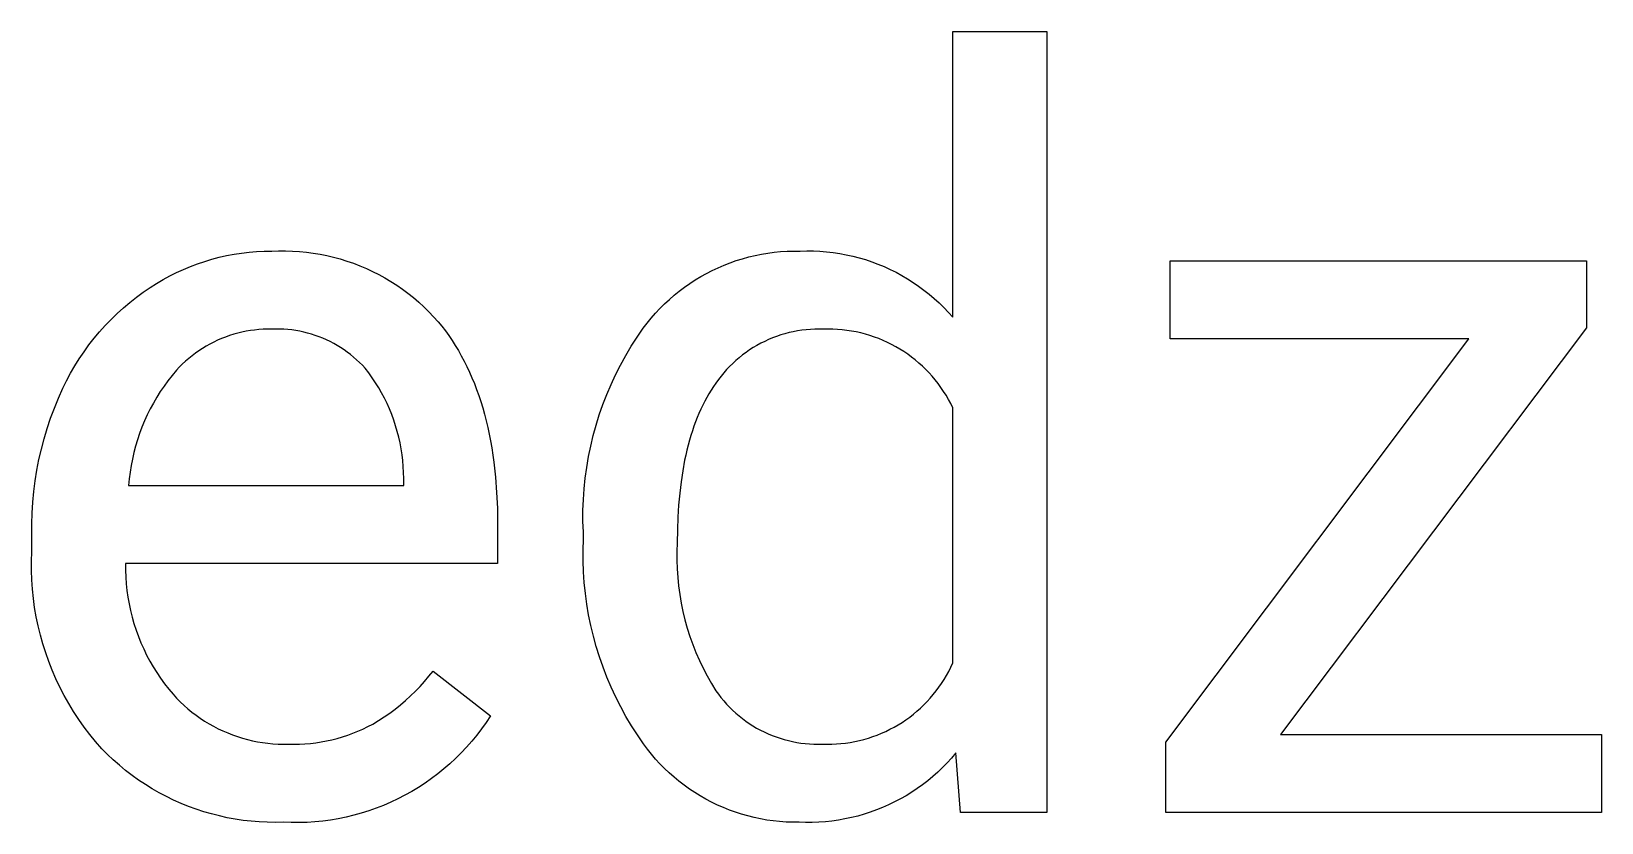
# Model space of a CAD drawing. Header units: millimetres. Extents: x 3269 to 7089, y 1744 to 4413.
# Drawn here: x 5873.6 to 5940.1, y 1911.2 to 1944.7 of the extents above; entities that cross this region are included whole.
import ezdxf

# ---------------------------------------------------------------- set-up
doc = ezdxf.new("R2010")
doc.units = ezdxf.units.MM
doc.header["$MEASUREMENT"] = 0
doc.layers.add('Domyślny', color=7, linetype='Continuous', true_color=0x000000)

msp = doc.modelspace()

# ---------------------------------------------------------------- linework, layer by layer
at = {"layer": 'Domyślny'}
for p, q in [((5912.637, 1932.56), (5912.637, 1944.67)), ((5912.637, 1944.67), (5916.618, 1944.67)), ((5916.618, 1944.67), (5916.618, 1911.584)), ((5880.933, 1934.928), (5881.24, 1935.02)), ((5881.24, 1935.02), (5881.55, 1935.101)), ((5881.55, 1935.101), (5881.863, 1935.172)), ((5881.863, 1935.172), (5882.178, 1935.231)), ((5882.178, 1935.231), (5882.495, 1935.28)), ((5882.495, 1935.28), (5882.814, 1935.318)), ((5882.814, 1935.318), (5883.133, 1935.345)), ((5883.133, 1935.345), (5883.454, 1935.36)), ((5883.454, 1935.36), (5883.774, 1935.365)), ((5883.774, 1935.365), (5884.068, 1935.376)), ((5884.068, 1935.376), (5884.362, 1935.377)), ((5884.362, 1935.377), (5884.656, 1935.368)), ((5884.656, 1935.368), (5884.949, 1935.349)), ((5884.949, 1935.349), (5885.242, 1935.321)), ((5885.242, 1935.321), (5885.533, 1935.282)), ((5885.533, 1935.282), (5885.823, 1935.234)), ((5885.823, 1935.234), (5886.111, 1935.176)), ((5886.111, 1935.176), (5886.397, 1935.108)), ((5886.397, 1935.108), (5886.681, 1935.03)), ((5886.681, 1935.03), (5886.962, 1934.943)), ((5903.459, 1934.961), (5903.722, 1935.043)), ((5903.722, 1935.043), (5903.987, 1935.116)), ((5903.987, 1935.116), (5904.254, 1935.179)), ((5904.254, 1935.179), (5904.524, 1935.234)), ((5904.524, 1935.234), (5904.795, 1935.279)), ((5904.795, 1935.279), (5905.067, 1935.315)), ((5905.067, 1935.315), (5905.341, 1935.342)), ((5905.341, 1935.342), (5905.616, 1935.359)), ((5905.616, 1935.359), (5905.89, 1935.367)), ((5905.89, 1935.367), (5906.165, 1935.365)), ((5906.165, 1935.365), (5906.446, 1935.372)), ((5906.446, 1935.372), (5906.727, 1935.37)), ((5906.727, 1935.37), (5907.007, 1935.358)), ((5907.007, 1935.358), (5907.287, 1935.336)), ((5907.287, 1935.336), (5907.566, 1935.305)), ((5907.566, 1935.305), (5907.844, 1935.263)), ((5907.844, 1935.263), (5908.12, 1935.212)), ((5908.12, 1935.212), (5908.394, 1935.152)), ((5908.394, 1935.152), (5908.666, 1935.082)), ((5908.666, 1935.082), (5908.935, 1935.002)), ((5908.935, 1935.002), (5909.202, 1934.913)), ((5879.454, 1934.312), (5879.741, 1934.456)), ((5879.741, 1934.456), (5880.033, 1934.589)), ((5880.033, 1934.589), (5880.329, 1934.712)), ((5880.329, 1934.712), (5880.629, 1934.825)), ((5880.629, 1934.825), (5880.933, 1934.928)), ((5886.962, 1934.943), (5887.239, 1934.847)), ((5887.239, 1934.847), (5887.514, 1934.741)), ((5887.514, 1934.741), (5887.784, 1934.626)), ((5887.784, 1934.626), (5888.051, 1934.502)), ((5888.051, 1934.502), (5888.313, 1934.369)), ((5888.313, 1934.369), (5888.57, 1934.228)), ((5901.957, 1934.286), (5902.197, 1934.419)), ((5902.197, 1934.419), (5902.442, 1934.545)), ((5902.442, 1934.545), (5902.691, 1934.662)), ((5902.691, 1934.662), (5902.943, 1934.77)), ((5902.943, 1934.77), (5903.2, 1934.87)), ((5903.2, 1934.87), (5903.459, 1934.961)), ((5909.202, 1934.913), (5909.465, 1934.815)), ((5909.465, 1934.815), (5909.724, 1934.708)), ((5909.724, 1934.708), (5909.98, 1934.592)), ((5909.98, 1934.592), (5910.232, 1934.467)), ((5910.232, 1934.467), (5910.478, 1934.334)), ((5910.478, 1934.334), (5910.721, 1934.191)), ((5921.852, 1931.643), (5921.852, 1934.951)), ((5921.852, 1934.951), (5939.487, 1934.951)), ((5939.487, 1934.951), (5939.487, 1932.118)), ((5878.33, 1933.623), (5878.626, 1933.824)), ((5878.626, 1933.824), (5878.896, 1933.996)), ((5878.896, 1933.996), (5879.172, 1934.159)), ((5879.172, 1934.159), (5879.454, 1934.312)), ((5888.57, 1934.228), (5888.823, 1934.077)), ((5888.823, 1934.077), (5889.07, 1933.919)), ((5889.07, 1933.919), (5889.312, 1933.751)), ((5889.312, 1933.751), (5889.548, 1933.576)), ((5900.832, 1933.498), (5901.046, 1933.671)), ((5901.046, 1933.671), (5901.266, 1933.836)), ((5901.266, 1933.836), (5901.491, 1933.994)), ((5901.491, 1933.994), (5901.721, 1934.144)), ((5901.721, 1934.144), (5901.957, 1934.286)), ((5910.721, 1934.191), (5910.958, 1934.041)), ((5910.958, 1934.041), (5911.189, 1933.882)), ((5911.189, 1933.882), (5911.415, 1933.716)), ((5911.415, 1933.716), (5911.635, 1933.541)), ((5877.487, 1932.959), (5877.76, 1933.19)), ((5877.76, 1933.19), (5878.041, 1933.411)), ((5878.041, 1933.411), (5878.33, 1933.623)), ((5889.548, 1933.576), (5889.779, 1933.393)), ((5889.779, 1933.393), (5890.002, 1933.203)), ((5890.002, 1933.203), (5890.219, 1933.005)), ((5890.219, 1933.005), (5890.43, 1932.799)), ((5900.228, 1932.937), (5900.423, 1933.131)), ((5900.423, 1933.131), (5900.624, 1933.318)), ((5900.624, 1933.318), (5900.832, 1933.498)), ((5911.635, 1933.541), (5911.849, 1933.359)), ((5911.849, 1933.359), (5912.056, 1933.17)), ((5912.056, 1933.17), (5912.257, 1932.974)), ((5876.717, 1932.213), (5876.965, 1932.47)), ((5876.965, 1932.47), (5877.222, 1932.719)), ((5877.222, 1932.719), (5877.487, 1932.959)), ((5890.43, 1932.799), (5890.633, 1932.587)), ((5890.633, 1932.587), (5890.829, 1932.368)), ((5890.829, 1932.368), (5890.984, 1932.178)), ((5899.684, 1932.317), (5899.858, 1932.53)), ((5899.858, 1932.53), (5900.04, 1932.737)), ((5900.04, 1932.737), (5900.228, 1932.937)), ((5912.257, 1932.974), (5912.451, 1932.77)), ((5912.451, 1932.77), (5912.637, 1932.56)), ((5876.029, 1931.39), (5876.249, 1931.672)), ((5876.249, 1931.672), (5876.478, 1931.946)), ((5876.478, 1931.946), (5876.717, 1932.213)), ((5881.818, 1931.725), (5881.649, 1931.659)), ((5881.989, 1931.785), (5881.818, 1931.725)), ((5882.162, 1931.839), (5881.989, 1931.785)), ((5882.337, 1931.888), (5882.162, 1931.839)), ((5882.513, 1931.93), (5882.337, 1931.888)), ((5882.691, 1931.966), (5882.513, 1931.93)), ((5882.87, 1931.997), (5882.691, 1931.966)), ((5883.05, 1932.021), (5882.87, 1931.997)), ((5883.23, 1932.039), (5883.05, 1932.021)), ((5883.411, 1932.051), (5883.23, 1932.039)), ((5883.593, 1932.057), (5883.411, 1932.051)), ((5883.774, 1932.056), (5883.593, 1932.057)), ((5883.945, 1932.061), (5883.774, 1932.056)), ((5884.115, 1932.06), (5883.945, 1932.061)), ((5884.286, 1932.054), (5884.115, 1932.06)), ((5884.456, 1932.041), (5884.286, 1932.054)), ((5884.625, 1932.023), (5884.456, 1932.041)), ((5884.794, 1931.999), (5884.625, 1932.023)), ((5884.962, 1931.97), (5884.794, 1931.999)), ((5885.129, 1931.934), (5884.962, 1931.97)), ((5885.294, 1931.893), (5885.129, 1931.934)), ((5885.459, 1931.847), (5885.294, 1931.893)), ((5885.621, 1931.795), (5885.459, 1931.847)), ((5885.781, 1931.737), (5885.621, 1931.795)), ((5885.94, 1931.674), (5885.781, 1931.737)), ((5886.096, 1931.605), (5885.94, 1931.674)), ((5890.984, 1932.178), (5891.134, 1931.983)), ((5891.134, 1931.983), (5891.279, 1931.783)), ((5891.279, 1931.783), (5891.419, 1931.579)), ((5899.009, 1931.335), (5899.257, 1931.721)), ((5899.257, 1931.721), (5899.518, 1932.098)), ((5899.518, 1932.098), (5899.684, 1932.317)), ((5905, 1931.687), (5904.83, 1931.617)), ((5905.171, 1931.752), (5905, 1931.687)), ((5905.345, 1931.811), (5905.171, 1931.752)), ((5905.521, 1931.863), (5905.345, 1931.811)), ((5905.698, 1931.91), (5905.521, 1931.863)), ((5905.877, 1931.95), (5905.698, 1931.91)), ((5906.058, 1931.984), (5905.877, 1931.95)), ((5906.239, 1932.012), (5906.058, 1931.984)), ((5906.421, 1932.034), (5906.239, 1932.012)), ((5906.604, 1932.049), (5906.421, 1932.034)), ((5906.787, 1932.058), (5906.604, 1932.049)), ((5906.971, 1932.06), (5906.787, 1932.058)), ((5907.154, 1932.056), (5906.971, 1932.06)), ((5907.354, 1932.06), (5907.154, 1932.056)), ((5907.553, 1932.057), (5907.354, 1932.06)), ((5907.753, 1932.047), (5907.553, 1932.057)), ((5907.952, 1932.03), (5907.753, 1932.047)), ((5908.15, 1932.007), (5907.952, 1932.03)), ((5908.348, 1931.977), (5908.15, 1932.007)), ((5908.544, 1931.94), (5908.348, 1931.977)), ((5908.739, 1931.896), (5908.544, 1931.94)), ((5908.932, 1931.846), (5908.739, 1931.896)), ((5909.123, 1931.789), (5908.932, 1931.846)), ((5909.313, 1931.725), (5909.123, 1931.789)), ((5909.5, 1931.656), (5909.313, 1931.725)), ((5939.487, 1932.118), (5926.518, 1914.893)), ((5875.619, 1930.804), (5875.819, 1931.101)), ((5875.819, 1931.101), (5876.029, 1931.39)), ((5880.542, 1931.041), (5880.397, 1930.932)), ((5880.691, 1931.145), (5880.542, 1931.041)), ((5880.843, 1931.244), (5880.691, 1931.145)), ((5880.998, 1931.338), (5880.843, 1931.244)), ((5881.157, 1931.427), (5880.998, 1931.338)), ((5881.318, 1931.509), (5881.157, 1931.427)), ((5881.482, 1931.587), (5881.318, 1931.509)), ((5881.649, 1931.659), (5881.482, 1931.587)), ((5886.25, 1931.532), (5886.096, 1931.605)), ((5886.401, 1931.453), (5886.25, 1931.532)), ((5886.55, 1931.369), (5886.401, 1931.453)), ((5886.695, 1931.28), (5886.55, 1931.369)), ((5886.837, 1931.186), (5886.695, 1931.28)), ((5886.977, 1931.088), (5886.837, 1931.186)), ((5887.112, 1930.984), (5886.977, 1931.088)), ((5891.419, 1931.579), (5891.554, 1931.369)), ((5891.554, 1931.369), (5891.684, 1931.153)), ((5891.684, 1931.153), (5891.809, 1930.933)), ((5898.775, 1930.941), (5899.009, 1931.335)), ((5903.875, 1931.074), (5903.727, 1930.965)), ((5904.026, 1931.178), (5903.875, 1931.074)), ((5904.18, 1931.277), (5904.026, 1931.178)), ((5904.338, 1931.37), (5904.18, 1931.277)), ((5904.499, 1931.458), (5904.338, 1931.37)), ((5904.664, 1931.54), (5904.499, 1931.458)), ((5904.83, 1931.617), (5904.664, 1931.54)), ((5909.685, 1931.579), (5909.5, 1931.656)), ((5909.866, 1931.497), (5909.685, 1931.579)), ((5910.045, 1931.408), (5909.866, 1931.497)), ((5910.221, 1931.313), (5910.045, 1931.408)), ((5910.394, 1931.213), (5910.221, 1931.313)), ((5910.563, 1931.106), (5910.394, 1931.213)), ((5910.728, 1930.994), (5910.563, 1931.106)), ((5921.658, 1914.563), (5934.498, 1931.643)), ((5934.498, 1931.643), (5921.852, 1931.643)), ((5875.251, 1930.191), (5875.43, 1930.501)), ((5875.43, 1930.501), (5875.619, 1930.804)), ((5879.857, 1930.448), (5879.732, 1930.316)), ((5879.985, 1930.576), (5879.857, 1930.448)), ((5880.119, 1930.7), (5879.985, 1930.576)), ((5880.256, 1930.818), (5880.119, 1930.7)), ((5880.397, 1930.932), (5880.256, 1930.818)), ((5887.244, 1930.876), (5887.112, 1930.984)), ((5887.373, 1930.764), (5887.244, 1930.876)), ((5887.497, 1930.648), (5887.373, 1930.764)), ((5887.618, 1930.527), (5887.497, 1930.648)), ((5887.734, 1930.402), (5887.618, 1930.527)), ((5887.888, 1930.202), (5887.734, 1930.402)), ((5891.809, 1930.933), (5891.93, 1930.708)), ((5891.93, 1930.708), (5892.045, 1930.478)), ((5892.045, 1930.478), (5892.156, 1930.243)), ((5898.346, 1930.13), (5898.553, 1930.539)), ((5898.553, 1930.539), (5898.775, 1930.941)), ((5903.052, 1930.345), (5902.93, 1930.208)), ((5903.178, 1930.479), (5903.052, 1930.345)), ((5903.309, 1930.607), (5903.178, 1930.479)), ((5903.444, 1930.731), (5903.309, 1930.607)), ((5903.584, 1930.85), (5903.444, 1930.731)), ((5903.727, 1930.965), (5903.584, 1930.85)), ((5910.889, 1930.876), (5910.728, 1930.994)), ((5911.046, 1930.753), (5910.889, 1930.876)), ((5911.199, 1930.624), (5911.046, 1930.753)), ((5911.347, 1930.491), (5911.199, 1930.624)), ((5911.491, 1930.352), (5911.347, 1930.491)), ((5911.63, 1930.208), (5911.491, 1930.352)), ((5874.926, 1929.554), (5875.083, 1929.875)), ((5875.083, 1929.875), (5875.251, 1930.191)), ((5879.378, 1929.876), (5879.211, 1929.648)), ((5879.551, 1930.099), (5879.378, 1929.876)), ((5879.732, 1930.316), (5879.551, 1930.099)), ((5888.034, 1929.998), (5887.888, 1930.202)), ((5888.174, 1929.788), (5888.034, 1929.998)), ((5888.307, 1929.574), (5888.174, 1929.788)), ((5892.156, 1930.243), (5892.261, 1930.003)), ((5892.261, 1930.003), (5892.362, 1929.757)), ((5892.362, 1929.757), (5892.458, 1929.507)), ((5897.972, 1929.293), (5898.152, 1929.715)), ((5898.152, 1929.715), (5898.346, 1930.13)), ((5902.595, 1929.772), (5902.494, 1929.627)), ((5902.702, 1929.921), (5902.595, 1929.772)), ((5902.814, 1930.067), (5902.702, 1929.921)), ((5902.93, 1930.208), (5902.814, 1930.067)), ((5911.764, 1930.06), (5911.63, 1930.208)), ((5911.892, 1929.907), (5911.764, 1930.06)), ((5912.016, 1929.75), (5911.892, 1929.907)), ((5912.134, 1929.589), (5912.016, 1929.75)), ((5874.566, 1928.715), (5874.739, 1929.137)), ((5874.739, 1929.137), (5874.926, 1929.554)), ((5878.903, 1929.174), (5878.761, 1928.93)), ((5879.053, 1929.413), (5878.903, 1929.174)), ((5879.211, 1929.648), (5879.053, 1929.413)), ((5888.433, 1929.356), (5888.307, 1929.574)), ((5888.551, 1929.134), (5888.433, 1929.356)), ((5888.661, 1928.907), (5888.551, 1929.134)), ((5892.458, 1929.507), (5892.549, 1929.251)), ((5892.549, 1929.251), (5892.635, 1928.991)), ((5897.806, 1928.865), (5897.972, 1929.293)), ((5902.124, 1929.004), (5902.039, 1928.838)), ((5902.212, 1929.167), (5902.124, 1929.004)), ((5902.303, 1929.324), (5902.212, 1929.167)), ((5902.397, 1929.478), (5902.303, 1929.324)), ((5902.494, 1929.627), (5902.397, 1929.478)), ((5912.246, 1929.424), (5912.134, 1929.589)), ((5912.353, 1929.255), (5912.246, 1929.424)), ((5912.454, 1929.083), (5912.353, 1929.255)), ((5912.548, 1928.907), (5912.454, 1929.083)), ((5874.406, 1928.287), (5874.566, 1928.715)), ((5878.501, 1928.428), (5878.384, 1928.17)), ((5878.627, 1928.681), (5878.501, 1928.428)), ((5878.761, 1928.93), (5878.627, 1928.681)), ((5888.764, 1928.677), (5888.661, 1928.907)), ((5888.859, 1928.444), (5888.764, 1928.677)), ((5888.947, 1928.208), (5888.859, 1928.444)), ((5892.635, 1928.991), (5892.716, 1928.725)), ((5892.716, 1928.725), (5892.792, 1928.455)), ((5892.792, 1928.455), (5892.863, 1928.179)), ((5897.518, 1927.995), (5897.655, 1928.432)), ((5897.655, 1928.432), (5897.806, 1928.865)), ((5901.88, 1928.492), (5901.805, 1928.313)), ((5901.958, 1928.667), (5901.88, 1928.492)), ((5902.039, 1928.838), (5901.958, 1928.667)), ((5912.637, 1928.728), (5912.548, 1928.907)), ((5912.637, 1917.917), (5912.637, 1928.728)), ((5874.129, 1927.417), (5874.261, 1927.854)), ((5874.261, 1927.854), (5874.406, 1928.287)), ((5878.276, 1927.909), (5878.176, 1927.645)), ((5878.384, 1928.17), (5878.276, 1927.909)), ((5889.026, 1927.969), (5888.947, 1928.208)), ((5889.097, 1927.727), (5889.026, 1927.969)), ((5889.16, 1927.483), (5889.097, 1927.727)), ((5892.863, 1928.179), (5892.929, 1927.899)), ((5892.929, 1927.899), (5892.991, 1927.613)), ((5897.397, 1927.552), (5897.518, 1927.995)), ((5901.599, 1927.75), (5901.537, 1927.553)), ((5901.664, 1927.942), (5901.599, 1927.75)), ((5901.733, 1928.13), (5901.664, 1927.942)), ((5901.805, 1928.313), (5901.733, 1928.13)), ((5874.012, 1926.975), (5874.129, 1927.417)), ((5878.004, 1927.106), (5877.932, 1926.833)), ((5878.086, 1927.377), (5878.004, 1927.106)), ((5878.176, 1927.645), (5878.086, 1927.377)), ((5889.215, 1927.237), (5889.16, 1927.483)), ((5889.261, 1926.99), (5889.215, 1927.237)), ((5892.991, 1927.613), (5893.047, 1927.322)), ((5893.047, 1927.322), (5893.099, 1927.027)), ((5893.099, 1927.027), (5893.146, 1926.726)), ((5897.197, 1926.657), (5897.29, 1927.106)), ((5897.29, 1927.106), (5897.397, 1927.552)), ((5901.422, 1927.148), (5901.369, 1926.938)), ((5901.477, 1927.353), (5901.422, 1927.148)), ((5901.537, 1927.553), (5901.477, 1927.353)), ((5873.822, 1926.082), (5873.91, 1926.53)), ((5873.91, 1926.53), (5874.012, 1926.975)), ((5877.869, 1926.558), (5877.815, 1926.28)), ((5877.932, 1926.833), (5877.869, 1926.558)), ((5889.299, 1926.741), (5889.261, 1926.99)), ((5889.329, 1926.491), (5889.299, 1926.741)), ((5889.35, 1926.24), (5889.329, 1926.491)), ((5893.146, 1926.726), (5893.187, 1926.42)), ((5893.187, 1926.42), (5893.256, 1925.793)), ((5897.121, 1926.205), (5897.197, 1926.657)), ((5901.273, 1926.507), (5901.19, 1926.058)), ((5901.319, 1926.725), (5901.273, 1926.507)), ((5901.369, 1926.938), (5901.319, 1926.725)), ((5873.748, 1925.631), (5873.822, 1926.082)), ((5877.735, 1925.721), (5877.71, 1925.439)), ((5877.77, 1926.001), (5877.735, 1925.721)), ((5877.815, 1926.28), (5877.77, 1926.001)), ((5889.363, 1925.988), (5889.35, 1926.24)), ((5889.367, 1925.736), (5889.363, 1925.988)), ((5889.367, 1925.439), (5889.367, 1925.736)), ((5893.256, 1925.793), (5893.305, 1925.146)), ((5897.012, 1925.294), (5897.059, 1925.751)), ((5897.059, 1925.751), (5897.121, 1926.205)), ((5901.19, 1926.058), (5901.12, 1925.592)), ((5873.646, 1924.724), (5873.69, 1925.178)), ((5873.69, 1925.178), (5873.748, 1925.631)), ((5877.71, 1925.439), (5889.367, 1925.439)), ((5893.305, 1925.146), (5893.335, 1924.479)), ((5896.981, 1924.837), (5897.012, 1925.294)), ((5901.062, 1925.11), (5901.018, 1924.609)), ((5901.12, 1925.592), (5901.062, 1925.11)), ((5873.617, 1924.268), (5873.646, 1924.724)), ((5893.335, 1924.479), (5893.345, 1923.791)), ((5896.965, 1924.379), (5896.981, 1924.837)), ((5896.965, 1923.92), (5896.965, 1924.379)), ((5901.018, 1924.609), (5900.986, 1924.092)), ((5873.602, 1923.812), (5873.617, 1924.268)), ((5873.603, 1923.355), (5873.602, 1923.812)), ((5893.345, 1923.791), (5893.345, 1922.13)), ((5896.98, 1923.462), (5896.965, 1923.92)), ((5900.986, 1924.092), (5900.967, 1923.558)), ((5873.603, 1922.622), (5873.603, 1923.355)), ((5896.966, 1922.701), (5896.98, 1923.161)), ((5896.98, 1923.161), (5896.98, 1923.462)), ((5900.967, 1923.558), (5900.96, 1923.006)), ((5873.59, 1922.227), (5873.603, 1922.622)), ((5896.967, 1922.241), (5896.966, 1922.701)), ((5900.946, 1922.641), (5900.944, 1922.275)), ((5900.96, 1923.006), (5900.946, 1922.641)), ((5873.591, 1921.833), (5873.59, 1922.227)), ((5873.605, 1921.438), (5873.591, 1921.833)), ((5893.345, 1922.13), (5877.58, 1922.13)), ((5877.58, 1922.13), (5877.58, 1921.843)), ((5877.58, 1921.843), (5877.59, 1921.557)), ((5896.984, 1921.781), (5896.967, 1922.241)), ((5897.017, 1921.322), (5896.984, 1921.781)), ((5900.944, 1922.275), (5900.954, 1921.91)), ((5900.954, 1921.91), (5900.978, 1921.545)), ((5873.632, 1921.044), (5873.605, 1921.438)), ((5873.673, 1920.652), (5873.632, 1921.044)), ((5877.59, 1921.557), (5877.61, 1921.27)), ((5877.61, 1921.27), (5877.64, 1920.985)), ((5897.064, 1920.864), (5897.017, 1921.322)), ((5900.978, 1921.545), (5901.014, 1921.181)), ((5901.014, 1921.181), (5901.063, 1920.819)), ((5873.727, 1920.261), (5873.673, 1920.652)), ((5877.64, 1920.985), (5877.68, 1920.701)), ((5877.68, 1920.701), (5877.73, 1920.418)), ((5877.73, 1920.418), (5877.789, 1920.137)), ((5897.127, 1920.408), (5897.064, 1920.864)), ((5897.204, 1919.955), (5897.127, 1920.408)), ((5901.063, 1920.819), (5901.124, 1920.458)), ((5901.124, 1920.458), (5901.198, 1920.1)), ((5873.794, 1919.872), (5873.727, 1920.261)), ((5873.875, 1919.486), (5873.794, 1919.872)), ((5877.789, 1920.137), (5877.858, 1919.859)), ((5877.858, 1919.859), (5877.937, 1919.583)), ((5897.297, 1919.504), (5897.204, 1919.955)), ((5901.198, 1920.1), (5901.284, 1919.745)), ((5901.284, 1919.745), (5901.382, 1919.393)), ((5873.969, 1919.102), (5873.875, 1919.486)), ((5874.076, 1918.722), (5873.969, 1919.102)), ((5877.937, 1919.583), (5878.026, 1919.31)), ((5878.026, 1919.31), (5878.124, 1919.04)), ((5878.124, 1919.04), (5878.231, 1918.774)), ((5897.405, 1919.057), (5897.297, 1919.504)), ((5897.527, 1918.613), (5897.405, 1919.057)), ((5901.382, 1919.393), (5901.493, 1919.044)), ((5901.493, 1919.044), (5901.616, 1918.7)), ((5874.195, 1918.346), (5874.076, 1918.722)), ((5878.231, 1918.774), (5878.348, 1918.511)), ((5878.348, 1918.511), (5878.474, 1918.253)), ((5897.664, 1918.174), (5897.527, 1918.613)), ((5901.616, 1918.7), (5901.75, 1918.36)), ((5901.75, 1918.36), (5901.896, 1918.025)), ((5874.328, 1917.975), (5874.195, 1918.346)), ((5874.473, 1917.608), (5874.328, 1917.975)), ((5878.474, 1918.253), (5878.608, 1918)), ((5878.608, 1918), (5878.752, 1917.751)), ((5878.752, 1917.751), (5878.904, 1917.508)), ((5897.816, 1917.739), (5897.664, 1918.174)), ((5897.982, 1917.31), (5897.816, 1917.739)), ((5901.896, 1918.025), (5902.054, 1917.695)), ((5902.054, 1917.695), (5902.223, 1917.371)), ((5912.465, 1917.562), (5912.554, 1917.738)), ((5912.554, 1917.738), (5912.637, 1917.917)), ((5874.63, 1917.246), (5874.473, 1917.608)), ((5874.8, 1916.889), (5874.63, 1917.246)), ((5878.904, 1917.508), (5879.064, 1917.27)), ((5879.064, 1917.27), (5879.232, 1917.037)), ((5879.232, 1917.037), (5879.409, 1916.811)), ((5890.059, 1916.923), (5890.251, 1917.134)), ((5890.251, 1917.134), (5890.436, 1917.352)), ((5890.436, 1917.352), (5890.614, 1917.575)), ((5890.614, 1917.575), (5893.044, 1915.678)), ((5898.162, 1916.887), (5897.982, 1917.31)), ((5902.223, 1917.371), (5902.404, 1917.053)), ((5902.404, 1917.053), (5902.595, 1916.741)), ((5912.049, 1916.891), (5912.161, 1917.053)), ((5912.161, 1917.053), (5912.268, 1917.219)), ((5912.268, 1917.219), (5912.369, 1917.389)), ((5912.369, 1917.389), (5912.465, 1917.562)), ((5874.981, 1916.539), (5874.8, 1916.889)), ((5875.175, 1916.195), (5874.981, 1916.539)), ((5879.409, 1916.811), (5879.593, 1916.591)), ((5879.593, 1916.591), (5879.743, 1916.429)), ((5879.743, 1916.429), (5879.897, 1916.273)), ((5889.443, 1916.328), (5889.655, 1916.52)), ((5889.655, 1916.52), (5889.86, 1916.718)), ((5889.86, 1916.718), (5890.059, 1916.923)), ((5898.356, 1916.469), (5898.162, 1916.887)), ((5898.564, 1916.059), (5898.356, 1916.469)), ((5902.595, 1916.741), (5902.701, 1916.594)), ((5902.701, 1916.594), (5902.812, 1916.45)), ((5902.812, 1916.45), (5902.928, 1916.31)), ((5911.546, 1916.283), (5911.679, 1916.428)), ((5911.679, 1916.428), (5911.808, 1916.578)), ((5911.808, 1916.578), (5911.931, 1916.733)), ((5911.931, 1916.733), (5912.049, 1916.891)), ((5875.38, 1915.858), (5875.175, 1916.195)), ((5875.596, 1915.528), (5875.38, 1915.858)), ((5879.897, 1916.273), (5880.058, 1916.122)), ((5880.058, 1916.122), (5880.223, 1915.977)), ((5880.223, 1915.977), (5880.393, 1915.838)), ((5880.393, 1915.838), (5880.568, 1915.705)), ((5880.568, 1915.705), (5880.748, 1915.578)), ((5888.539, 1915.631), (5888.773, 1915.794)), ((5888.773, 1915.794), (5889.002, 1915.965)), ((5889.002, 1915.965), (5889.226, 1916.143)), ((5889.226, 1916.143), (5889.443, 1916.328)), ((5898.786, 1915.655), (5898.564, 1916.059)), ((5902.928, 1916.31), (5903.049, 1916.175)), ((5903.049, 1916.175), (5903.174, 1916.043)), ((5903.174, 1916.043), (5903.304, 1915.916)), ((5903.304, 1915.916), (5903.438, 1915.794)), ((5903.438, 1915.794), (5903.576, 1915.676)), ((5910.809, 1915.627), (5910.965, 1915.748)), ((5910.965, 1915.748), (5911.117, 1915.874)), ((5911.117, 1915.874), (5911.264, 1916.006)), ((5911.264, 1916.006), (5911.408, 1916.142)), ((5911.408, 1916.142), (5911.546, 1916.283)), ((5875.824, 1915.205), (5875.596, 1915.528)), ((5876.062, 1914.891), (5875.824, 1915.205)), ((5880.748, 1915.578), (5880.932, 1915.457)), ((5880.932, 1915.457), (5881.12, 1915.343)), ((5881.12, 1915.343), (5881.311, 1915.235)), ((5881.311, 1915.235), (5881.507, 1915.134)), ((5881.507, 1915.134), (5881.706, 1915.04)), ((5881.706, 1915.04), (5881.908, 1914.953)), ((5887.213, 1914.939), (5887.428, 1915.026)), ((5887.428, 1915.026), (5887.641, 1915.12)), ((5887.641, 1915.12), (5887.85, 1915.22)), ((5887.85, 1915.22), (5888.055, 1915.328)), ((5888.055, 1915.328), (5888.3, 1915.475)), ((5888.3, 1915.475), (5888.539, 1915.631)), ((5892.667, 1915.128), (5892.465, 1914.863)), ((5892.86, 1915.4), (5892.667, 1915.128)), ((5893.044, 1915.678), (5892.86, 1915.4)), ((5899.021, 1915.259), (5898.786, 1915.655)), ((5899.268, 1914.872), (5899.021, 1915.259)), ((5903.576, 1915.676), (5903.718, 1915.563)), ((5903.718, 1915.563), (5903.864, 1915.455)), ((5903.864, 1915.455), (5904.013, 1915.352)), ((5904.013, 1915.352), (5904.166, 1915.254)), ((5904.166, 1915.254), (5904.323, 1915.162)), ((5904.323, 1915.162), (5904.482, 1915.075)), ((5904.482, 1915.075), (5904.645, 1914.994)), ((5909.794, 1915.02), (5909.971, 1915.107)), ((5909.971, 1915.107), (5910.146, 1915.199)), ((5910.146, 1915.199), (5910.317, 1915.298)), ((5910.317, 1915.298), (5910.484, 1915.402)), ((5910.484, 1915.402), (5910.648, 1915.512)), ((5910.648, 1915.512), (5910.809, 1915.627)), ((5876.311, 1914.585), (5876.062, 1914.891)), ((5876.571, 1914.287), (5876.311, 1914.585)), ((5881.908, 1914.953), (5882.112, 1914.873)), ((5882.112, 1914.873), (5882.32, 1914.8)), ((5882.32, 1914.8), (5882.53, 1914.734)), ((5882.53, 1914.734), (5882.742, 1914.676)), ((5882.742, 1914.676), (5882.956, 1914.625)), ((5882.956, 1914.625), (5883.172, 1914.581)), ((5883.172, 1914.581), (5883.389, 1914.545)), ((5883.389, 1914.545), (5883.607, 1914.517)), ((5883.607, 1914.517), (5883.826, 1914.496)), ((5883.826, 1914.496), (5884.045, 1914.483)), ((5884.045, 1914.483), (5884.265, 1914.477)), ((5884.265, 1914.477), (5884.485, 1914.479)), ((5884.485, 1914.479), (5884.717, 1914.476)), ((5884.717, 1914.476), (5884.949, 1914.48)), ((5884.949, 1914.48), (5885.181, 1914.492)), ((5885.181, 1914.492), (5885.412, 1914.512)), ((5885.412, 1914.512), (5885.642, 1914.539)), ((5885.642, 1914.539), (5885.872, 1914.574)), ((5885.872, 1914.574), (5886.1, 1914.616)), ((5886.1, 1914.616), (5886.327, 1914.666)), ((5886.327, 1914.666), (5886.552, 1914.723)), ((5886.552, 1914.723), (5886.774, 1914.788)), ((5886.774, 1914.788), (5886.995, 1914.86)), ((5886.995, 1914.86), (5887.213, 1914.939)), ((5892.254, 1914.605), (5892.034, 1914.354)), ((5892.465, 1914.863), (5892.254, 1914.605)), ((5899.529, 1914.492), (5899.268, 1914.872)), ((5899.692, 1914.272), (5899.529, 1914.492)), ((5904.645, 1914.994), (5904.81, 1914.918)), ((5904.81, 1914.918), (5904.977, 1914.848)), ((5904.977, 1914.848), (5905.147, 1914.784)), ((5905.147, 1914.784), (5905.319, 1914.726)), ((5905.319, 1914.726), (5905.493, 1914.673)), ((5905.493, 1914.673), (5905.668, 1914.627)), ((5905.668, 1914.627), (5905.846, 1914.587)), ((5905.846, 1914.587), (5906.024, 1914.553)), ((5906.024, 1914.553), (5906.203, 1914.525)), ((5906.203, 1914.525), (5906.384, 1914.504)), ((5906.384, 1914.504), (5906.564, 1914.488)), ((5906.564, 1914.488), (5906.746, 1914.479)), ((5906.746, 1914.479), (5906.927, 1914.476)), ((5906.927, 1914.476), (5907.109, 1914.479)), ((5907.109, 1914.479), (5907.306, 1914.475)), ((5907.306, 1914.475), (5907.504, 1914.477)), ((5907.504, 1914.477), (5907.701, 1914.486)), ((5907.701, 1914.486), (5907.898, 1914.502)), ((5907.898, 1914.502), (5908.094, 1914.524)), ((5908.094, 1914.524), (5908.289, 1914.553)), ((5908.289, 1914.553), (5908.484, 1914.589)), ((5908.484, 1914.589), (5908.677, 1914.631)), ((5908.677, 1914.631), (5908.868, 1914.68)), ((5908.868, 1914.68), (5909.057, 1914.735)), ((5909.057, 1914.735), (5909.245, 1914.797)), ((5909.245, 1914.797), (5909.43, 1914.865)), ((5909.43, 1914.865), (5909.613, 1914.939)), ((5909.613, 1914.939), (5909.794, 1915.02)), ((5921.658, 1911.584), (5921.658, 1914.563)), ((5926.518, 1914.893), (5940.13, 1914.893)), ((5940.13, 1914.893), (5940.13, 1911.584)), ((5876.812, 1914.044), (5876.571, 1914.287)), ((5877.061, 1913.809), (5876.812, 1914.044)), ((5877.318, 1913.583), (5877.061, 1913.809)), ((5891.569, 1913.876), (5891.324, 1913.649)), ((5891.805, 1914.111), (5891.569, 1913.876)), ((5892.034, 1914.354), (5891.805, 1914.111)), ((5899.863, 1914.058), (5899.692, 1914.272)), ((5900.041, 1913.849), (5899.863, 1914.058)), ((5900.226, 1913.647), (5900.041, 1913.849)), ((5912.585, 1913.892), (5912.397, 1913.687)), ((5912.766, 1914.105), (5912.585, 1913.892)), ((5912.96, 1911.584), (5912.766, 1914.105)), ((5877.583, 1913.366), (5877.318, 1913.583)), ((5877.854, 1913.158), (5877.583, 1913.366)), ((5878.133, 1912.959), (5877.854, 1913.158)), ((5890.813, 1913.221), (5890.546, 1913.021)), ((5891.072, 1913.431), (5890.813, 1913.221)), ((5891.324, 1913.649), (5891.072, 1913.431)), ((5900.418, 1913.451), (5900.226, 1913.647)), ((5900.617, 1913.262), (5900.418, 1913.451)), ((5900.822, 1913.081), (5900.617, 1913.262)), ((5901.033, 1912.906), (5900.822, 1913.081)), ((5911.791, 1913.11), (5911.576, 1912.932)), ((5911.999, 1913.295), (5911.791, 1913.11)), ((5912.201, 1913.487), (5911.999, 1913.295)), ((5912.397, 1913.687), (5912.201, 1913.487)), ((5878.418, 1912.769), (5878.133, 1912.959)), ((5878.709, 1912.589), (5878.418, 1912.769)), ((5879.006, 1912.419), (5878.709, 1912.589)), ((5879.309, 1912.259), (5879.006, 1912.419)), ((5889.708, 1912.475), (5889.417, 1912.312)), ((5889.994, 1912.647), (5889.708, 1912.475)), ((5890.273, 1912.829), (5889.994, 1912.647)), ((5890.546, 1913.021), (5890.273, 1912.829)), ((5901.25, 1912.738), (5901.033, 1912.906)), ((5901.473, 1912.579), (5901.25, 1912.738)), ((5901.701, 1912.427), (5901.473, 1912.579)), ((5901.934, 1912.283), (5901.701, 1912.427)), ((5910.896, 1912.444), (5910.658, 1912.297)), ((5911.128, 1912.599), (5910.896, 1912.444)), ((5911.355, 1912.762), (5911.128, 1912.599)), ((5911.576, 1912.932), (5911.355, 1912.762)), ((5879.617, 1912.11), (5879.309, 1912.259)), ((5879.93, 1911.971), (5879.617, 1912.11)), ((5880.247, 1911.843), (5879.93, 1911.971)), ((5880.569, 1911.725), (5880.247, 1911.843)), ((5880.894, 1911.618), (5880.569, 1911.725)), ((5888.201, 1911.765), (5887.887, 1911.654)), ((5888.512, 1911.886), (5888.201, 1911.765)), ((5888.818, 1912.018), (5888.512, 1911.886)), ((5889.12, 1912.16), (5888.818, 1912.018)), ((5889.417, 1912.312), (5889.12, 1912.16)), ((5902.173, 1912.147), (5901.934, 1912.283)), ((5902.415, 1912.019), (5902.173, 1912.147)), ((5902.662, 1911.9), (5902.415, 1912.019)), ((5902.913, 1911.79), (5902.662, 1911.9)), ((5903.167, 1911.688), (5902.913, 1911.79)), ((5909.663, 1911.795), (5909.404, 1911.691)), ((5909.918, 1911.908), (5909.663, 1911.795)), ((5910.169, 1912.029), (5909.918, 1911.908)), ((5910.416, 1912.159), (5910.169, 1912.029)), ((5910.658, 1912.297), (5910.416, 1912.159)), ((5881.223, 1911.522), (5880.894, 1911.618)), ((5881.554, 1911.438), (5881.223, 1911.522)), ((5881.889, 1911.364), (5881.554, 1911.438)), ((5882.225, 1911.302), (5881.889, 1911.364)), ((5882.564, 1911.252), (5882.225, 1911.302)), ((5882.904, 1911.213), (5882.564, 1911.252)), ((5883.245, 1911.185), (5882.904, 1911.213)), ((5883.587, 1911.169), (5883.245, 1911.185)), ((5883.93, 1911.164), (5883.587, 1911.169)), ((5884.272, 1911.171), (5883.93, 1911.164)), ((5884.605, 1911.158), (5884.272, 1911.171)), ((5884.939, 1911.157), (5884.605, 1911.158)), ((5885.272, 1911.167), (5884.939, 1911.157)), ((5885.605, 1911.189), (5885.272, 1911.167)), ((5885.937, 1911.221), (5885.605, 1911.189)), ((5886.267, 1911.266), (5885.937, 1911.221)), ((5886.596, 1911.321), (5886.267, 1911.266)), ((5886.923, 1911.388), (5886.596, 1911.321)), ((5887.247, 1911.466), (5886.923, 1911.388)), ((5887.569, 1911.554), (5887.247, 1911.466)), ((5887.887, 1911.654), (5887.569, 1911.554)), ((5903.425, 1911.595), (5903.167, 1911.688)), ((5903.686, 1911.511), (5903.425, 1911.595)), ((5903.95, 1911.436), (5903.686, 1911.511)), ((5904.216, 1911.37), (5903.95, 1911.436)), ((5904.484, 1911.314), (5904.216, 1911.37)), ((5904.754, 1911.266), (5904.484, 1911.314)), ((5905.026, 1911.228), (5904.754, 1911.266)), ((5905.299, 1911.2), (5905.026, 1911.228)), ((5905.572, 1911.181), (5905.299, 1911.2)), ((5905.846, 1911.171), (5905.572, 1911.181)), ((5906.12, 1911.171), (5905.846, 1911.171)), ((5906.399, 1911.162), (5906.12, 1911.171)), ((5906.678, 1911.162), (5906.399, 1911.162)), ((5906.957, 1911.172), (5906.678, 1911.162)), ((5907.235, 1911.192), (5906.957, 1911.172)), ((5907.513, 1911.222), (5907.235, 1911.192)), ((5907.789, 1911.26), (5907.513, 1911.222)), ((5908.064, 1911.309), (5907.789, 1911.26)), ((5908.337, 1911.367), (5908.064, 1911.309)), ((5908.608, 1911.434), (5908.337, 1911.367)), ((5908.876, 1911.51), (5908.608, 1911.434)), ((5909.141, 1911.596), (5908.876, 1911.51)), ((5909.404, 1911.691), (5909.141, 1911.596)), ((5916.618, 1911.584), (5912.96, 1911.584)), ((5940.13, 1911.584), (5921.658, 1911.584))]:
    msp.add_line(p, q, dxfattribs=at)

doc.saveas('drawing.dxf')
